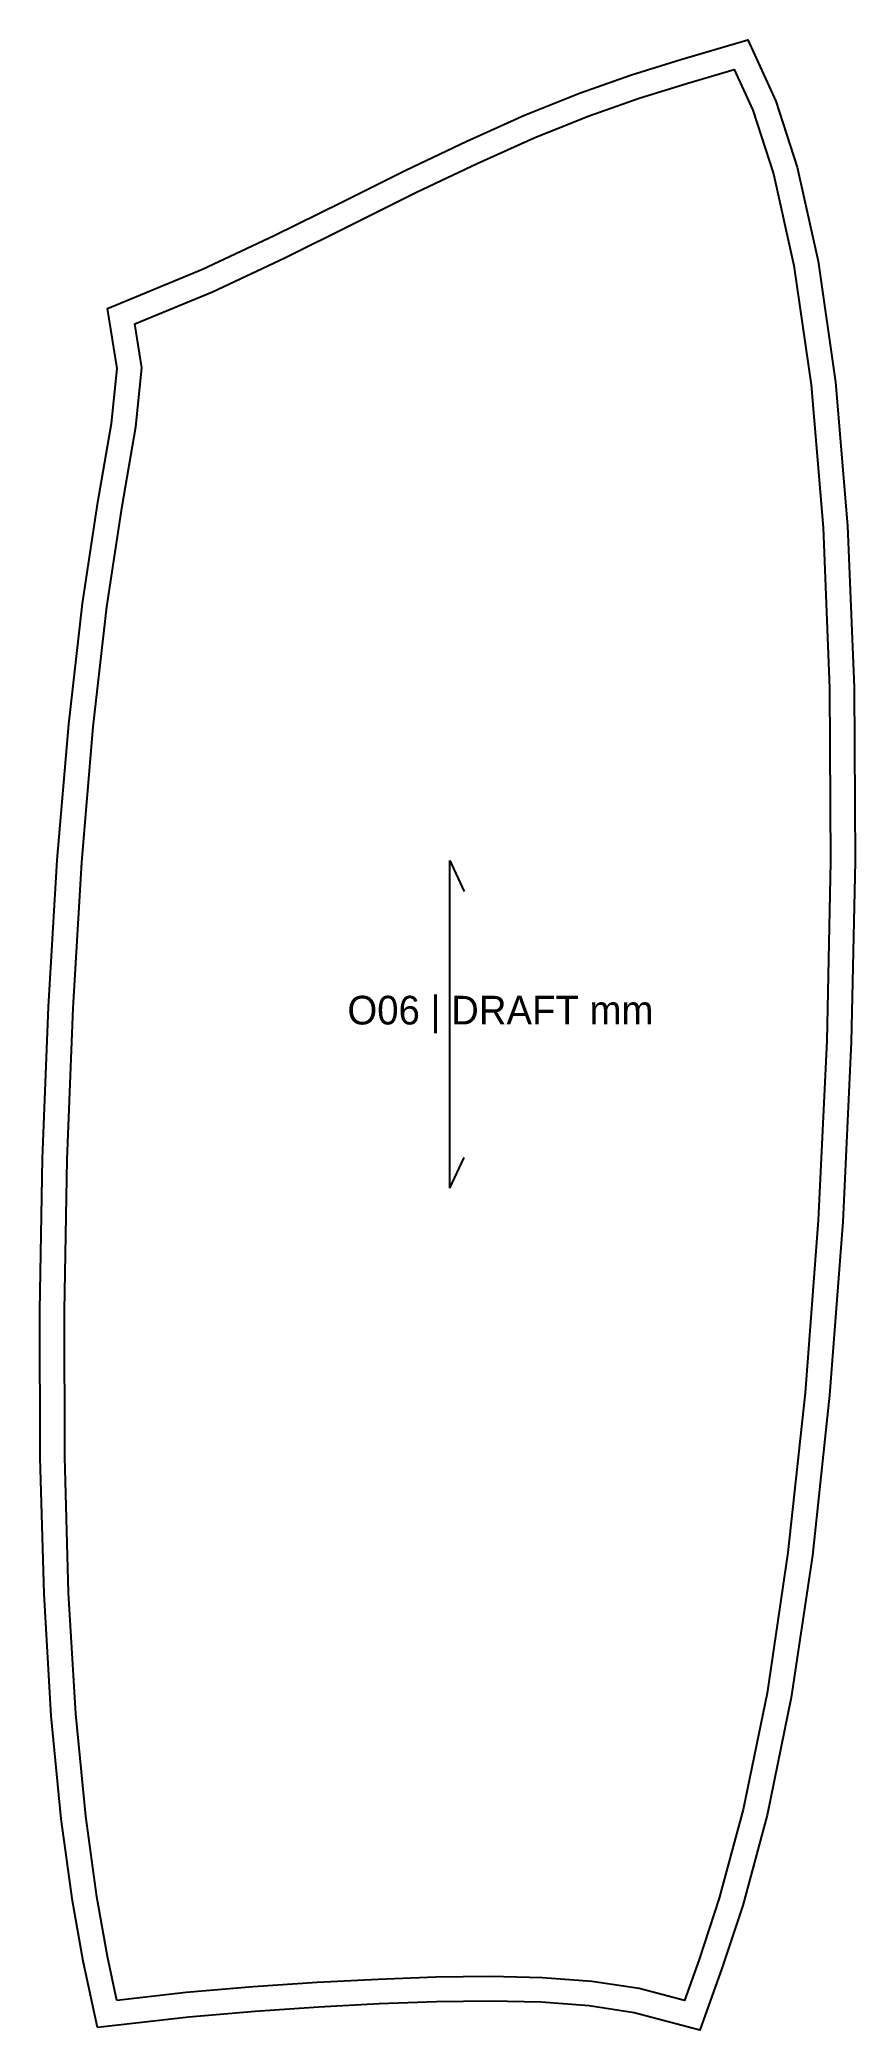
# Model space of a CAD drawing. Header units: millimetres. Extents: x -12 to 386, y -14 to 957.
import ezdxf

# ---------------------------------------------------------------- set-up
doc = ezdxf.new("R2010")
doc.units = ezdxf.units.MM
for name, color, linetype in [('CUT', 7, 'Continuous'), ('GRAIN', 1, 'Continuous'), ('LABEL', 7, 'Continuous'), ('SEW', 3, 'Continuous')]:
    doc.layers.add(name, color=color, linetype=linetype)

msp = doc.modelspace()

# ---------------------------------------------------------------- linework, layer by layer
at = {"layer": 'CUT'}
msp.add_lwpolyline([(16.13, -13.17), (9.24, 19.24), (4, 48.76), (-1.5, 88.71), (-6.4, 139.09), (-9.93, 198.58), (-11.8, 265.27), (-12, 336.93), (-10.6, 411.11), (-7.72, 485.25), (-3.46, 556.78), (2.1, 623.2), (8.87, 682.17), (16.41, 731.61), (23.05, 769.98), (25.79, 796.87), (21.07, 826.2), (67.54, 845.36), (102.45, 861.77), (135.46, 878.16), (166.78, 893.73), (196.54, 907.95), (224.79, 920.52), (251.59, 931.28), (277, 940.27), (301.03, 947.75), (333.81, 957.39), (347.43, 927.36), (357.86, 895.2), (368.15, 849.3), (376.66, 790.26), (382.55, 720.03), (385.71, 641.07), (386.24, 556.12), (384.34, 468.16), (380.13, 380.29), (373.76, 295.65), (365.33, 217.28), (355, 148.06), (343.26, 90.53), (331.37, 46.5), (321.32, 16.11), (310.38, -14.43), (278.31, -5.9), (256.33, -2.57), (232.93, -0.81), (208.08, -0.24), (181.72, -0.57), (153.78, -1.61), (124.25, -3.2), (93.18, -5.31), (60.75, -8.03), (16.13, -13.17)], close=True, dxfattribs=at)
at = {"layer": 'GRAIN'}
for p, q in [((188.24, 396.62), (188.24, 556.62)), ((188.24, 556.62), (195.24, 541.62)), ((188.24, 396.62), (195.24, 411.62))]:
    msp.add_line(p, q, dxfattribs=at)
at = {"layer": 'SEW'}
msp.add_lwpolyline([(25.6, 0), (21.02, 21.54), (15.86, 50.63), (10.42, 90.11), (5.57, 140.02), (2.06, 199.1), (0.2, 265.46), (0, 336.83), (1.39, 410.76), (4.27, 484.66), (8.51, 555.92), (14.04, 622.01), (20.76, 680.58), (28.25, 729.69), (34.94, 768.35), (37.89, 797.22), (34.43, 818.73), (72.38, 834.38), (107.67, 850.97), (140.8, 867.41), (172.04, 882.94), (201.57, 897.05), (229.47, 909.46), (255.83, 920.05), (280.78, 928.88), (304.51, 936.26), (327.19, 942.94), (336.22, 923.02), (346.27, 892.03), (356.34, 847.13), (364.73, 788.9), (370.57, 719.29), (373.71, 640.79), (374.24, 556.21), (372.34, 468.58), (368.15, 381.03), (361.81, 296.74), (353.42, 218.81), (343.18, 150.15), (331.57, 93.3), (319.87, 49.95), (309.97, 20.02), (302.8, 0), (280.75, 5.87), (257.68, 9.36), (233.52, 11.18), (208.15, 11.76), (181.42, 11.43), (153.24, 10.38), (123.52, 8.78), (92.27, 6.66), (59.56, 3.91)], close=True, dxfattribs=at)

# ---------------------------------------------------------------- texts
at = {"layer": 'LABEL'}
msp.add_text('O06 | DRAFT mm', height=14, dxfattribs=at).set_placement((138.24, 476.62))

doc.saveas('drawing.dxf')
